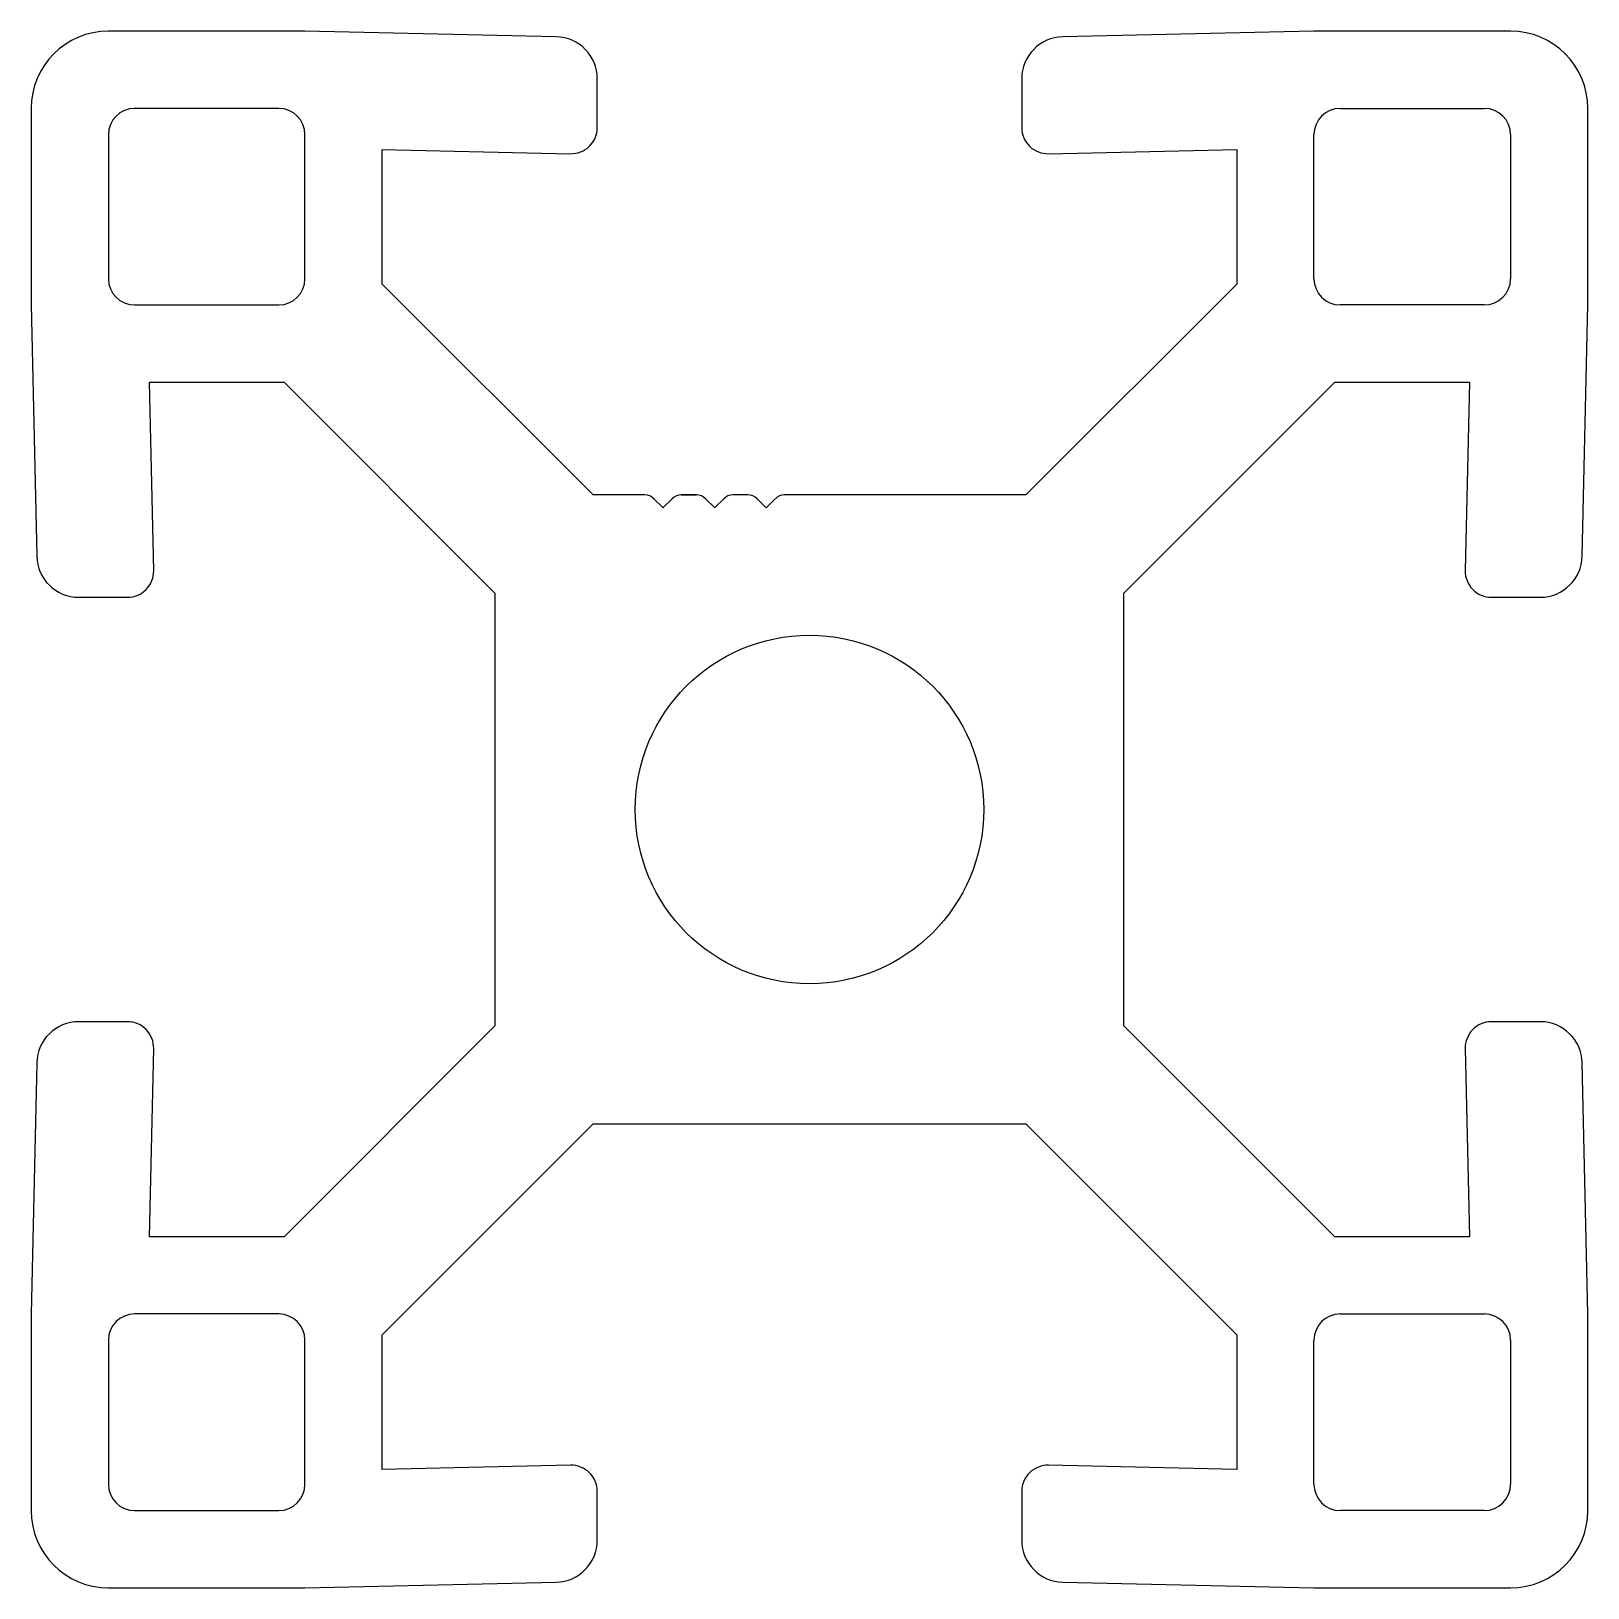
# Model space of a CAD drawing. Header units: inches. Extents: x -14.9 to 15.2, y 0.6 to 30.8.
import ezdxf

# ---------------------------------------------------------------- set-up
doc = ezdxf.new("R2010")
doc.units = ezdxf.units.IN
doc.header["$MEASUREMENT"] = 0
doc.layers.add('1', color=7, linetype='Continuous')

msp = doc.modelspace()

# ---------------------------------------------------------------- linework, layer by layer
at = {"color": 7}
for p, q in [((-10.131, 29.292), (-12.925, 29.292)), ((10.443, 29.292), (13.237, 29.292)), ((-13.433, 28.784), (-13.433, 25.99)), ((-9.623, 25.99), (-9.623, 28.784)), ((9.935, 25.99), (9.935, 28.784)), ((13.745, 28.784), (13.745, 25.99)), ((-12.925, 25.482), (-10.131, 25.482)), ((13.237, 25.482), (10.443, 25.482)), ((-10.131, 5.924), (-12.925, 5.924)), ((10.443, 5.924), (13.237, 5.924)), ((-13.433, 5.416), (-13.433, 2.622)), ((-9.623, 2.622), (-9.623, 5.416)), ((9.935, 2.622), (9.935, 5.416)), ((13.745, 5.416), (13.745, 2.622)), ((-12.925, 2.114), (-10.131, 2.114)), ((13.237, 2.114), (10.443, 2.114))]:
    msp.add_line(p, q, dxfattribs=at)
msp.add_circle((0.156, 15.703), 3.378, dxfattribs=at)
for centre, start, end in [((-12.925, 28.784), 90, 180), ((-10.131, 28.784), 360, 90), ((10.443, 28.784), 90, 180), ((13.237, 28.784), 0, 90), ((-12.925, 25.99), 180, 270), ((-10.131, 25.99), 270, 0), ((10.443, 25.99), 180, 270), ((13.237, 25.99), 270, 360), ((-12.925, 5.416), 90, 180), ((-10.131, 5.416), 360, 90), ((10.443, 5.416), 90, 180), ((13.237, 5.416), 0, 90), ((-12.925, 2.622), 180, 270), ((-10.131, 2.622), 270, 0), ((10.443, 2.622), 180, 270), ((13.237, 2.622), 270, 360)]:
    msp.add_arc(centre, 0.508, start, end, dxfattribs=at)
at = {"layer": '1', "color": 4, "linetype": 'Continuous'}
for p, q in [((-9.623, 30.79), (-13.431, 30.79)), ((-4.753, 30.681), (-9.623, 30.79)), ((9.935, 30.79), (5.066, 30.681)), ((13.744, 30.79), (9.935, 30.79)), ((-3.958, 28.922), (-3.958, 29.869)), ((4.271, 29.869), (4.271, 28.922)), ((-14.931, 29.29), (-14.931, 25.482)), ((15.244, 25.482), (15.244, 29.29)), ((-8.124, 25.887), (-8.124, 28.496)), ((-8.124, 28.496), (-4.478, 28.414)), ((4.791, 28.414), (8.437, 28.496)), ((8.437, 28.496), (8.437, 25.887)), ((-4.036, 21.799), (-8.124, 25.887)), ((8.437, 25.887), (4.349, 21.799)), ((-14.931, 25.482), (-14.822, 20.612)), ((15.135, 20.612), (15.244, 25.482)), ((-12.555, 20.337), (-12.637, 23.983)), ((-12.637, 23.983), (-10.028, 23.983)), ((-10.028, 23.983), (-5.94, 19.895)), ((6.252, 19.895), (10.341, 23.983)), ((10.341, 23.983), (12.949, 23.983)), ((12.949, 23.983), (12.867, 20.337)), ((-3.036, 21.799), (-4.036, 21.799)), ((-3.036, 21.799), (-3.036, 21.799)), ((-2.036, 21.799), (-2.329, 21.799)), ((-2.329, 21.799), (-2.036, 21.799)), ((-2.036, 21.799), (-2.329, 21.799)), ((-2.329, 21.799), (-2.036, 21.799)), ((-2.036, 21.799), (-2.329, 21.799)), ((-1.036, 21.799), (-1.329, 21.799)), ((0.156, 21.799), (-0.329, 21.799)), ((4.349, 21.799), (0.156, 21.799)), ((-2.688, 21.554), (-2.859, 21.725)), ((-2.506, 21.725), (-2.677, 21.554)), ((-1.688, 21.554), (-1.859, 21.725)), ((-1.506, 21.725), (-1.677, 21.554)), ((-0.688, 21.554), (-0.859, 21.725)), ((-0.506, 21.725), (-0.677, 21.554)), ((-14.01, 19.817), (-13.063, 19.817)), ((-5.94, 19.895), (-5.94, 11.511)), ((6.252, 11.511), (6.252, 19.895)), ((13.375, 19.817), (14.322, 19.817)), ((-13.063, 11.588), (-14.01, 11.588)), ((-5.94, 11.511), (-10.028, 7.422)), ((10.341, 7.422), (6.252, 11.511)), ((14.322, 11.588), (13.375, 11.588)), ((-12.637, 7.422), (-12.555, 11.069)), ((12.867, 11.069), (12.949, 7.422)), ((-14.822, 10.793), (-14.931, 5.924)), ((15.244, 5.924), (15.135, 10.793)), ((-8.124, 5.518), (-4.036, 9.607)), ((-4.036, 9.607), (0.156, 9.607)), ((0.156, 9.607), (4.349, 9.607)), ((4.349, 9.607), (8.437, 5.518)), ((-10.028, 7.422), (-12.637, 7.422)), ((-10.028, 7.422), (-10.028, 7.422)), ((12.949, 7.422), (10.341, 7.422)), ((10.341, 7.422), (10.341, 7.422)), ((-14.931, 5.924), (-14.931, 2.115)), ((15.244, 2.115), (15.244, 5.924)), ((-8.124, 2.91), (-8.124, 5.518)), ((8.437, 5.518), (8.437, 2.91)), ((-4.478, 2.992), (-8.124, 2.91)), ((8.437, 2.91), (4.791, 2.992)), ((-3.958, 1.537), (-3.958, 2.484)), ((4.271, 2.484), (4.271, 1.537)), ((-13.431, 0.615), (-9.623, 0.615)), ((-9.623, 0.615), (-4.753, 0.724)), ((5.066, 0.724), (9.935, 0.615)), ((9.935, 0.615), (13.744, 0.615))]:
    msp.add_line(p, q, dxfattribs=at)
for centre, radius, start, end in [((-13.431, 29.29), 1.5, 90, 180), ((13.744, 29.29), 1.5, 0, 90), ((-4.771, 29.869), 0.813, 360, 88.7156), ((5.084, 29.869), 0.813, 91.2844, 180), ((-4.466, 28.922), 0.508, 268.7156, 360), ((4.779, 28.922), 0.508, 180, 271.2844), ((-3.036, 21.549), 0.25, 45, 90), ((-2.329, 21.549), 0.25, 90, 135), ((-2.036, 21.549), 0.25, 45, 90), ((-1.329, 21.549), 0.25, 90, 135), ((-1.036, 21.549), 0.25, 45, 90), ((-0.329, 21.549), 0.25, 90, 135), ((-2.682, 21.56), 0.008, 225, 315), ((-1.682, 21.56), 0.008, 225, 315), ((-0.683, 21.56), 0.008, 225, 315), ((-14.01, 20.63), 0.813, 181.2844, 270), ((14.322, 20.63), 0.813, 270, 358.7156), ((-13.063, 20.325), 0.508, 270, 1.2844), ((13.375, 20.325), 0.508, 178.7156, 270), ((-14.01, 10.775), 0.813, 90, 178.7156), ((-13.063, 11.08), 0.508, 358.7156, 90), ((13.375, 11.08), 0.508, 90, 181.2844), ((14.322, 10.775), 0.813, 1.2844, 90), ((-4.466, 2.484), 0.508, 0, 91.2844), ((4.779, 2.484), 0.508, 88.7156, 180), ((-13.431, 2.115), 1.5, 180, 270), ((13.744, 2.115), 1.5, 270, 0), ((-4.771, 1.537), 0.813, 271.2844, 0), ((5.084, 1.537), 0.813, 180, 268.7156)]:
    msp.add_arc(centre, radius, start, end, dxfattribs=at)

doc.saveas('drawing.dxf')
